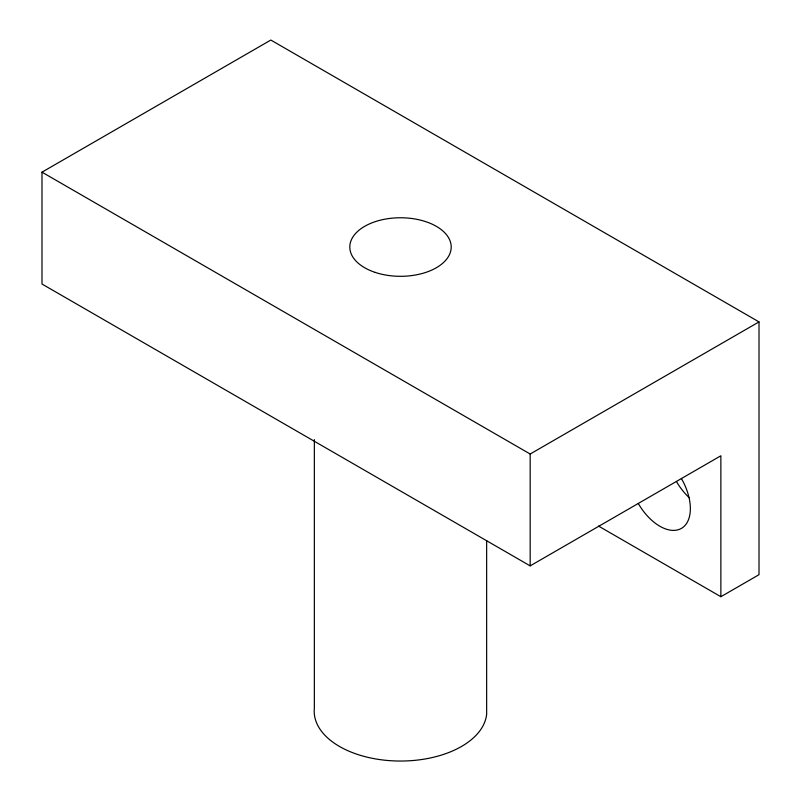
<?xml version="1.0" encoding="UTF-8"?>
<svg xmlns="http://www.w3.org/2000/svg" width="801" height="801" viewBox="0 0 801 801"><rect width="100%" height="100%" fill="white"/><g stroke="black" fill="none" stroke-linecap="round" stroke-linejoin="round"><path stroke-width="1.2" d="M720.87 596.715L720.87 455.779L530.172 565.876L41.992 284.025L41.992 172.165L270.828 40.05L759.008 321.902L759.008 574.687L720.87 596.715L598.557 526.087M41.992 172.165L530.172 454.017L759.008 321.902M530.172 454.017L530.172 565.876M486.648 540.565L486.648 714.222A86.298 49.822 0 0 1 395.293 760.95A86.298 49.822 0 0 1 314.352 708.214L314.352 439.599M689.24 497.701A43.154 24.911 60 0 1 676.414 481.451M681.421 478.557A43.154 24.911 60 0 1 681.421 528.38A43.154 24.911 60 0 1 638.277 503.469M375.148 272.39A50.703 29.277 0 0 0 451.203 247.038A50.703 29.277 0 0 0 375.148 221.687A50.703 29.277 0 0 0 375.148 272.39"/></g></svg>
